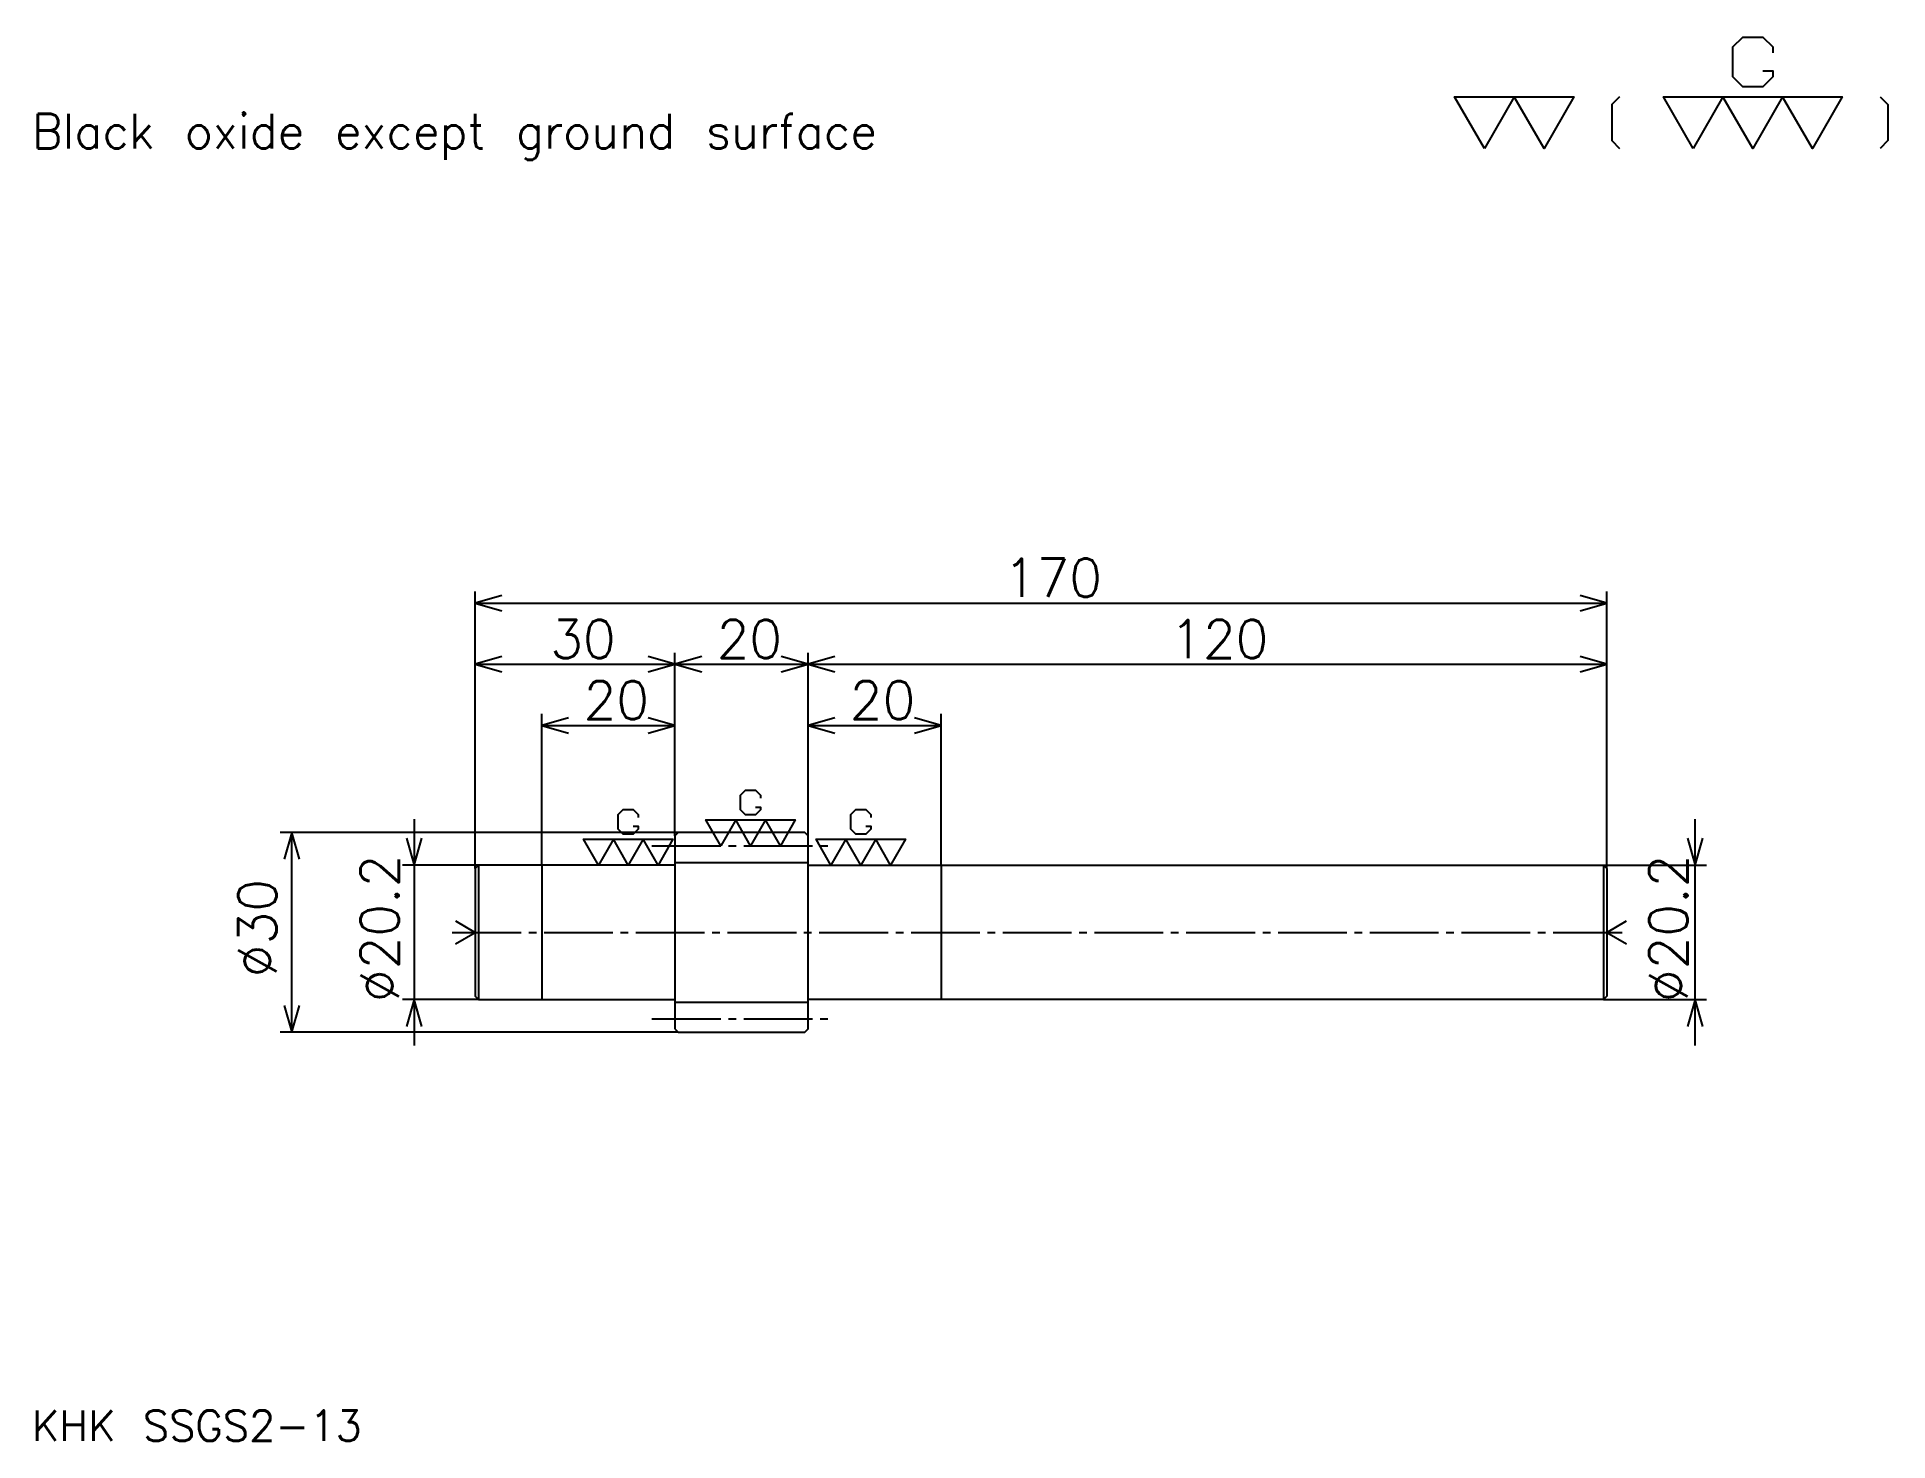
# Model space of a CAD drawing. Extents: x 12 to 290, y 13 to 223.
import ezdxf

# ---------------------------------------------------------------- set-up
doc = ezdxf.new("R2010")
doc.units = 0
doc.linetypes.add('DASHDOT', pattern=[13.783785, 10.337838, -1.148649, 1.148649, -1.148649])
doc.layers.get('0').update_dxf_attribs({"linetype": 'CONTINUOUS'})
doc.layers.add('DASHDOT', color=6, linetype='DASHDOT')
doc.styles.add('KANJI', font='TXT', dxfattribs={"bigfont": 'BIGFONT'})

msp = doc.modelspace()

# ---------------------------------------------------------------- linework, layer by layer
at = {"color": 5}
for p, q in [((78.108109, 104.020264), (78.108109, 140.202698)), ((78.108109, 104.020264), (78.108109, 140.202698)), ((248.108109, 104.020264), (248.108109, 140.202698)), ((248.108109, 104.020264), (248.108109, 140.202698)), ((78.108109, 138.479721), (248.108109, 138.479721)), ((78.108109, 138.479721), (248.108109, 138.479721)), ((108.108109, 104.020264), (108.108109, 131.013504)), ((128.108109, 104.020264), (128.108109, 131.013504)), ((78.108109, 129.290527), (108.108109, 129.290527)), ((108.108109, 129.290527), (128.108109, 129.290527)), ((128.108109, 129.290527), (248.108109, 129.290527)), ((88.108109, 104.020264), (88.108109, 121.824318)), ((88.108109, 120.101349), (108.108109, 120.101349)), ((128.108109, 120.101349), (148.108109, 120.101349)), ((148.108109, 104.020264), (148.108109, 121.824318)), ((68.918922, 106.012154), (68.918922, 72.028374)), ((261.391907, 72.028374), (261.391907, 106.012154)), ((78.108109, 104.020264), (48.817566, 104.020264)), ((50.540543, 74.020264), (50.540543, 104.020264)), ((78.108109, 98.620262), (78.108109, 104.020264)), ((108.608109, 104.020264), (78.108109, 104.020264)), ((88.108109, 99.120262), (88.108109, 104.020264)), ((108.108109, 103.520264), (108.108109, 104.020264)), ((128.108109, 103.520264), (128.108109, 104.020264)), ((148.108109, 99.120262), (148.108109, 104.020264)), ((248.108109, 98.620262), (248.108109, 104.020264)), ((78.108109, 99.120262), (67.195946, 99.120262)), ((78.608109, 99.120262), (78.108109, 99.120262)), ((247.608109, 99.120262), (263.114868, 99.120262)), ((78.108109, 78.920265), (67.195946, 78.920265)), ((78.608109, 78.920265), (78.108109, 78.920265)), ((247.608109, 78.920265), (263.114868, 78.920265)), ((78.108109, 74.020264), (48.817566, 74.020264)), ((108.608109, 74.020264), (78.108109, 74.020264))]:
    msp.add_line(p, q, dxfattribs=at)
at = {"color": 4}
for p, q in [((78.608109, 99.120262), (78.608109, 78.920265)), ((88.108109, 99.120262), (88.108109, 78.920265)), ((108.108109, 99.520264), (128.108109, 99.520264)), ((148.108109, 99.120262), (148.108109, 78.920265)), ((247.608109, 99.120262), (247.608109, 78.920265)), ((108.108109, 78.520264), (128.108109, 78.520264))]:
    msp.add_line(p, q, dxfattribs=at)
at = {"color": 7}
for p, q in [((75.123917, 90.74324), (78.108109, 89.020264)), ((75.123917, 87.297287), (78.108109, 89.020264)), ((248.108109, 89.020264), (251.0923, 90.74324)), ((248.108109, 89.020264), (251.0923, 87.297287))]:
    msp.add_line(p, q, dxfattribs=at)
for points in [[(271.540558, 218.404053), (273.033783, 218.404053), (273.033783, 217.508118), (271.540558, 216.014862), (268.554077, 216.014862), (267.060822, 217.508118), (267.060822, 221.987839), (268.554077, 223.481079), (271.540558, 223.481079), (273.033783, 221.987839), (273.033783, 221.091888)], [(229.729736, 206.75676), (225.25, 214.521622), (243.16893, 214.521622), (238.689194, 206.75676), (234.209473, 214.521622), (229.729736, 206.75676)], [(250.037842, 214.521622), (248.843246, 213.327026), (248.843246, 207.951355), (250.037842, 206.75676)], [(261.08783, 206.75676), (256.608124, 214.521622), (283.486511, 214.521622), (279.006775, 206.75676), (274.527039, 214.521622), (270.047302, 206.75676), (265.567566, 214.521622), (261.08783, 206.75676)], [(289.160828, 214.521622), (290.355408, 213.327026), (290.355408, 207.951355), (289.160828, 206.75676)], [(120.226349, 107.84391), (120.972977, 107.84391), (120.972977, 107.395935), (120.226349, 106.649323), (118.733109, 106.649323), (117.986488, 107.395935), (117.986488, 109.635803), (118.733109, 110.382431), (120.226349, 110.382431), (120.972977, 109.635803), (120.972977, 109.187836)], [(101.847977, 104.943909), (102.594597, 104.943909), (102.594597, 104.495941), (101.847977, 103.749321), (100.354729, 103.749321), (99.608109, 104.495941), (99.608109, 106.735809), (100.354729, 107.482422), (101.847977, 107.482422), (102.594597, 106.735809), (102.594597, 106.287834)], [(115, 102.020264), (112.760132, 105.902695), (126.199326, 105.902695), (123.959457, 102.020264), (121.719597, 105.902695), (119.479729, 102.020264), (117.239868, 105.902695), (115, 102.020264)], [(136.780411, 104.943909), (137.527023, 104.943909), (137.527023, 104.495941), (136.780411, 103.749321), (135.28717, 103.749321), (134.540543, 104.495941), (134.540543, 106.735809), (135.28717, 107.482422), (136.780411, 107.482422), (137.527023, 106.735809), (137.527023, 106.287834)], [(96.62162, 99.120262), (94.38176, 103.002701), (107.820946, 103.002701), (105.581085, 99.120262), (103.341217, 103.002701), (101.101349, 99.120262), (98.861488, 103.002701), (96.62162, 99.120262)], [(131.554047, 99.120262), (129.314194, 103.002701), (142.753387, 103.002701), (140.513519, 99.120262), (138.273651, 103.002701), (136.033783, 99.120262), (133.793915, 103.002701), (131.554047, 99.120262)]]:
    msp.add_lwpolyline(points, dxfattribs=at)
at = {"color": 5}
for points in [[(82.12838, 139.628372), (78.108109, 138.479721), (82.12838, 137.331085)], [(82.12838, 139.628372), (78.108109, 138.479721), (82.12838, 137.331085)], [(244.087845, 137.331085), (248.108109, 138.479721), (244.087845, 139.628372)], [(244.087845, 137.331085), (248.108109, 138.479721), (244.087845, 139.628372)], [(82.12838, 130.439178), (78.108109, 129.290527), (82.12838, 128.141891)], [(104.087837, 128.141891), (108.108109, 129.290527), (104.087837, 130.439178)], [(112.12838, 130.439178), (108.108109, 129.290527), (112.12838, 128.141891)], [(124.087837, 128.141891), (128.108109, 129.290527), (124.087837, 130.439178)], [(132.128387, 130.439178), (128.108109, 129.290527), (132.128387, 128.141891)], [(244.087845, 128.141891), (248.108109, 129.290527), (244.087845, 130.439178)], [(92.12838, 121.249992), (88.108109, 120.101349), (92.12838, 118.952698)], [(104.087837, 118.952698), (108.108109, 120.101349), (104.087837, 121.249992)], [(132.128387, 121.249992), (128.108109, 120.101349), (132.128387, 118.952698)], [(144.08783, 118.952698), (148.108109, 120.101349), (144.08783, 121.249992)], [(51.68919, 99.999992), (50.540543, 104.020264), (49.391891, 99.999992)], [(67.770271, 103.140533), (68.918922, 99.120262), (70.067566, 103.140533)], [(260.243225, 103.140533), (261.391907, 99.120262), (262.540527, 103.140533)], [(49.391891, 78.040535), (50.540543, 74.020264), (51.68919, 78.040535)], [(70.067566, 74.899994), (68.918922, 78.920265), (67.770271, 74.899994)], [(262.540527, 74.899994), (261.391907, 78.920265), (260.243225, 74.899994)]]:
    msp.add_lwpolyline(points, dxfattribs=at)
at = {"color": 4}
for points in [[(108.108109, 74.520264), (108.608109, 74.020264), (127.608109, 74.020264), (128.108109, 74.520264), (128.108109, 103.520264), (127.608109, 104.020264), (108.608109, 104.020264), (108.108109, 103.520264), (108.108109, 74.520264)], [(108.108109, 99.120262), (78.608109, 99.120262), (78.108109, 98.620262), (78.108109, 79.420265), (78.608109, 78.920265), (108.108109, 78.920265)], [(128.108109, 99.120262), (247.608109, 99.120262), (248.108109, 98.620262), (248.108109, 79.420265), (247.608109, 78.920265), (128.108109, 78.920265)]]:
    msp.add_lwpolyline(points, dxfattribs=at)
at = {"layer": 'DASHDOT', "color": 7}
for p, q in [((104.662163, 102.020264), (131.554047, 102.020264)), ((74.662163, 89.020264), (251.554062, 89.020264)), ((104.662163, 76.020264), (131.554047, 76.020264))]:
    msp.add_line(p, q, dxfattribs=at)

# ---------------------------------------------------------------- texts
at = {"color": 7, "style": 'KANJI'}
for s, height, p in [('Black oxide except ground surface', 5.168919, (11.486486, 206.75676)), ('170', 5.743243, (157.508453, 139.398651)), ('170', 5.743243, (157.508453, 139.398651)), ('30', 5.743243, (89.375, 130.209457)), ('20', 5.743243, (114.375, 130.209457)), ('120', 5.743243, (182.508453, 130.209457)), ('20', 5.743243, (94.375, 121.020264)), ('20', 5.743243, (134.375, 121.020264)), ('KHK SSGS2-13', 4.594595, (11.486486, 12.635135))]:
    msp.add_text(s, height=height, dxfattribs=at).set_placement(p)
for s, p in [('%%c20.2', (66.62162, 78.538849)), ('%%c20.2', (260.243225, 78.538849)), ('%%c30', (48.243244, 82.27195))]:
    msp.add_text(s, height=5.743243, rotation=90, dxfattribs=at).set_placement(p)

doc.saveas('drawing.dxf')
